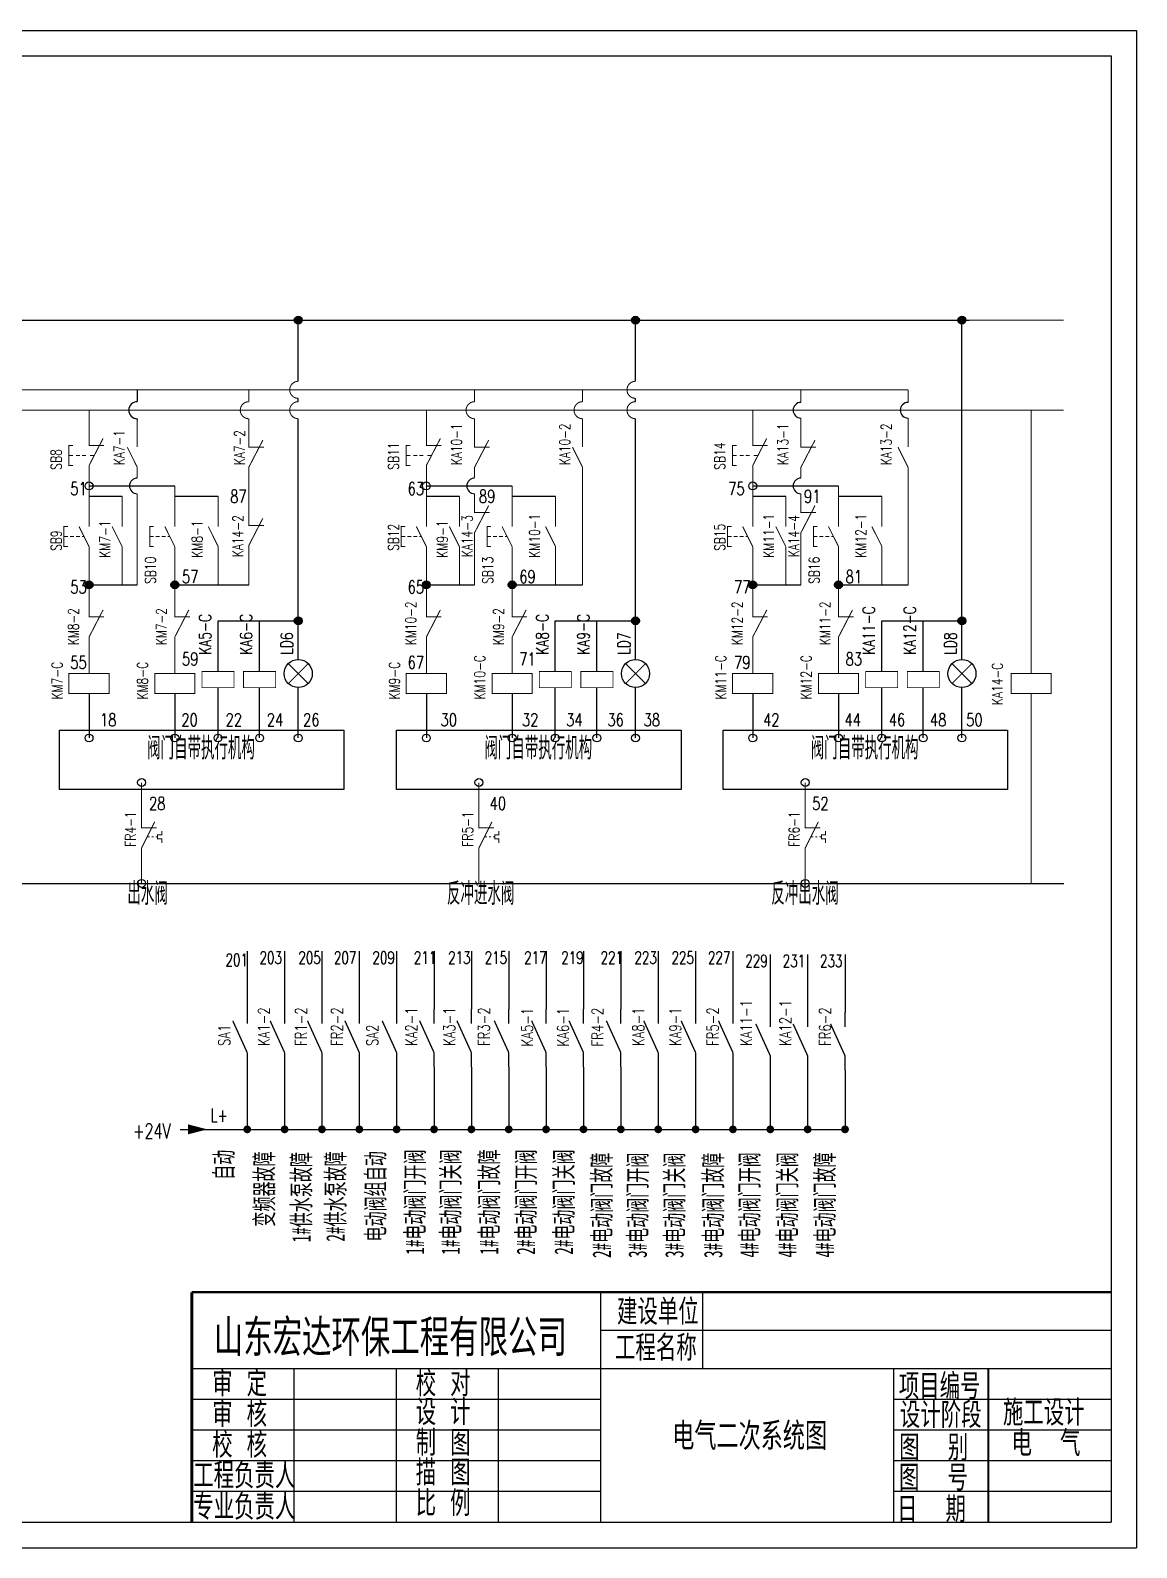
# Model space of a CAD drawing. Header units: millimetres. Extents: x 369186 to 503668, y -134064 to -104329.
# Drawn here: x 435184 to 456846, y -134064 to -104364 of the extents above; entities that cross this region are included whole.
import ezdxf
from ezdxf.enums import TextEntityAlignment as Align

# ---------------------------------------------------------------- set-up
doc = ezdxf.new("R2010")
doc.units = ezdxf.units.MM
for name, color, linetype in [('0文本', 80, 'Continuous'), ('1', 7, 'Continuous'), ('ELEMENT', 7, 'Continuous'), ('PUB_TEXT', 7, 'Continuous'), ('SHEET', 250, 'Continuous'), ('TERM', 2, 'Continuous'), ('文字', 7, 'Continuous')]:
    doc.layers.add(name, color=color, linetype=linetype)
doc.styles.add('_TXT', font='txt1.shx', dxfattribs={"width": 0.6, "bigfont": 'hztxt.shx'})
doc.styles.get("Standard").update_dxf_attribs({"font": 'txt1.shx', "width": 0.8, "bigfont": 'hztxt.shx'})

# ---------------------------------------------------------------- blocks, each defined once
blk = doc.blocks.new('$element$00000498')
at = {"const_width": 0.0233}
for points in [[(0, 0), (0, -0.25)], [(-0.25, -0.2), (0, -0.75)], [(0, -0.75), (0, -1)]]:
    blk.add_lwpolyline(points, dxfattribs=at)
at = {"flags": 9}
blk.add_attdef('S', (0, 0), '', height=0.00000667, dxfattribs=at)
blk = doc.blocks.new('$TelecSys$00000011')
at = {"const_width": 0.5}
blk.add_lwpolyline([(-0.25, 0, 1), (0.25, 0, 1)], format="xyb", close=True, dxfattribs=at)
blk = doc.blocks.new('ARR')
at = {"layer": '1'}
blk.add_lwpolyline([(-3.84, 0, 2, 0, 0), (0, 0, 0, 0, 0)], format="xyseb", dxfattribs=at)

msp = doc.modelspace()

# ---------------------------------------------------------------- hatches: boundary and pattern name
h = msp.add_hatch(color=256)
h.paths.add_polyline_path([(440353, -110035), (440507, -110035, 0.990527)])
h.paths.add_polyline_path([(440430, -110036), (440353, -110036, 0.414214), (440430, -110113)])
h.paths.add_polyline_path([(440430, -110113, 0.414214), (440507, -110036), (440430, -110036)])
h = msp.add_hatch(color=256)
h.paths.add_polyline_path([(446957, -110035), (447112, -110035, 0.990527)])
h.paths.add_polyline_path([(447034, -110113), (447034, -110036), (446957, -110036, 0.414214)])
h.paths.add_polyline_path([(447034, -110113, 0.414214), (447112, -110036), (447034, -110036)])
h = msp.add_hatch(color=256)
h.paths.add_polyline_path([(453502, -110035, 0.990527), (453348, -110035)])
h.paths.add_polyline_path([(453348, -110036, 0.414214), (453425, -110113), (453425, -110036)])
h.paths.add_polyline_path([(453502, -110036), (453425, -110036), (453425, -110113, 0.414214)])
h = msp.add_hatch(color=256)
h.paths.add_polyline_path([(436334, -115140), (436334, -115218), (436411, -115218, 0.414214)])
h.paths.add_polyline_path([(436411, -115218), (436334, -115218), (436334, -115256), (436334, -115295, 0.414214)])
h.paths.add_polyline_path([(436334, -115140, 0.414214), (436257, -115218, 0.414214), (436334, -115295), (436334, -115256)])
h = msp.add_hatch(color=256)
h.paths.add_polyline_path([(438013, -115140), (438013, -115218), (438090, -115218, 0.414214)])
h.paths.add_polyline_path([(438090, -115218), (438013, -115218), (438013, -115256), (438013, -115295, 0.414214)])
h.paths.add_polyline_path([(438013, -115140, 0.414214), (437936, -115218, 0.414214), (438013, -115295), (438013, -115256)])
h = msp.add_hatch(color=256)
h.paths.add_polyline_path([(442938, -115140, 0.414214), (442861, -115218, 0.414214), (442938, -115295), (442938, -115256)])
h.paths.add_polyline_path([(442938, -115140), (442938, -115218), (443015, -115218, 0.414214)])
h.paths.add_polyline_path([(443015, -115218), (442938, -115218), (442938, -115256), (442938, -115295, 0.414214)])
h = msp.add_hatch(color=256)
h.paths.add_polyline_path([(444618, -115140, 0.414214), (444540, -115218, 0.414214), (444618, -115295), (444618, -115256)])
h.paths.add_polyline_path([(444618, -115140), (444618, -115218), (444695, -115218, 0.414214)])
h.paths.add_polyline_path([(444695, -115218), (444618, -115218), (444618, -115256), (444618, -115295, 0.414214)])
h = msp.add_hatch(color=256)
h.paths.add_polyline_path([(449329, -115140, 0.414214), (449251, -115218, 0.414214), (449329, -115295), (449329, -115256)])
h.paths.add_polyline_path([(449329, -115140), (449329, -115218), (449406, -115218, 0.414214)])
h.paths.add_polyline_path([(449406, -115218), (449329, -115218), (449329, -115256), (449329, -115295, 0.414214)])
h = msp.add_hatch(color=256)
h.paths.add_polyline_path([(451008, -115140), (451008, -115218), (451085, -115218, 0.414214)])
h.paths.add_polyline_path([(451085, -115218), (451008, -115218), (451008, -115256), (451008, -115295, 0.414214)])
h.paths.add_polyline_path([(451008, -115140, 0.414214), (450931, -115218, 0.414214), (451008, -115295), (451008, -115256)])
h = msp.add_hatch(color=256)
h.paths.add_polyline_path([(440507, -115922, 0.414214), (440430, -115845), (440430, -115999, 0.414214)])
h.paths.add_polyline_path([(440430, -115845, 0.414214), (440353, -115922), (440430, -115922)])
h.paths.add_polyline_path([(440430, -115922), (440353, -115922, 0.414214), (440430, -115999)])
h = msp.add_hatch(color=256)
h.paths.add_polyline_path([(447034, -115845), (447034, -115999, 0.414214), (447112, -115922, 0.414214)])
h.paths.add_polyline_path([(447034, -115845, 0.414214), (446957, -115922), (447034, -115922)])
h.paths.add_polyline_path([(447034, -115922), (446957, -115922, 0.414214), (447034, -115999)])
h = msp.add_hatch(color=256)
h.paths.add_polyline_path([(453425, -115845), (453425, -115999, 0.414214), (453502, -115922, 0.414214)])
h.paths.add_polyline_path([(453425, -115845, 0.414214), (453348, -115922), (453425, -115922)])
h.paths.add_polyline_path([(453425, -115922), (453348, -115922, 0.414214), (453425, -115999)])

# ---------------------------------------------------------------- linework, layer by layer
for p, q in [((414846, -104364), (456846, -104364)), ((456846, -104364), (456846, -134064)), ((417346, -104864), (456346, -104864)), ((456346, -104864), (456346, -133564)), ((418392, -110035), (453567, -110035)), ((440430, -111233), (440430, -110036)), ((447034, -111233), (447034, -110036)), ((453425, -116679), (453425, -110036)), ((440430, -111632), (440430, -111567)), ((447034, -111632), (447034, -111567)), ((440430, -116679), (440430, -111966)), ((447034, -116679), (447034, -111966)), ((436334, -115218), (436982, -115218)), ((436982, -115218), (437278, -115218)), ((438013, -115218), (438864, -115218)), ((438864, -115218), (439462, -115218)), ((442938, -115218), (443586, -115218)), ((443586, -115218), (443883, -115218)), ((444618, -115218), (445469, -115218)), ((445469, -115218), (445997, -115218)), ((449329, -115218), (449976, -115218)), ((449976, -115218), (450273, -115218)), ((451008, -115218), (451859, -115218)), ((451859, -115218), (452370, -115218)), ((438859, -115922), (440430, -115922)), ((438859, -116915), (438859, -115922)), ((439674, -116915), (439674, -115922)), ((445463, -115922), (447034, -115922)), ((445463, -116915), (445463, -115922)), ((446278, -116915), (446278, -115922)), ((451854, -115922), (453425, -115922)), ((451854, -116915), (451854, -115922)), ((452668, -116915), (452668, -115922)), ((438859, -118215), (438859, -117229)), ((439674, -118215), (439674, -117229)), ((440430, -118215), (440430, -117229)), ((445463, -118215), (445463, -117229)), ((446278, -118215), (446278, -117229)), ((447034, -118215), (447034, -117229)), ((451854, -118215), (451854, -117229)), ((452668, -118215), (452668, -117229)), ((453425, -118215), (453425, -117229)), ((436334, -117347), (436334, -118215)), ((438013, -117347), (438013, -118215)), ((442938, -117347), (442938, -118215)), ((444618, -117347), (444618, -118215)), ((449329, -117347), (449329, -118215)), ((451008, -117347), (451008, -118215)), ((435753, -118062), (441322, -118062)), ((435753, -119226), (435753, -118062)), ((441322, -118062), (441322, -119226)), ((442357, -118062), (447926, -118062)), ((442357, -119226), (442357, -118062)), ((447926, -118062), (447926, -119226)), ((448748, -118062), (454317, -118062)), ((448748, -119226), (448748, -118062)), ((454317, -118062), (454317, -119226)), ((441322, -119226), (435753, -119226)), ((447926, -119226), (442357, -119226)), ((454317, -119226), (448748, -119226)), ((418392, -121062), (455417, -121062)), ((438116, -125876), (451136, -125876)), ((417346, -133564), (456346, -133564)), ((414846, -134064), (456846, -134064))]:
    msp.add_line(p, q)
at = {"color": 0}
for p, q in [((439431, -122387), (439431, -123524)), ((440163, -122387), (440163, -123524)), ((440894, -122387), (440894, -123524)), ((441626, -122387), (441626, -123524)), ((442357, -122387), (442357, -123524)), ((443089, -122387), (443089, -123524)), ((443820, -122387), (443820, -123524)), ((444552, -122387), (444552, -123524)), ((445283, -122387), (445283, -123524)), ((446015, -122387), (446015, -123524)), ((446746, -122387), (446746, -123524)), ((447478, -122387), (447478, -123524)), ((448210, -122387), (448210, -123524)), ((448941, -122387), (448941, -123524)), ((449673, -122450), (449673, -123588)), ((450404, -122450), (450404, -123588)), ((451136, -122450), (451136, -123588)), ((439431, -124657), (439431, -125876)), ((440163, -124657), (440163, -125876)), ((440894, -124657), (440894, -125876)), ((441626, -124657), (441626, -125876)), ((442357, -124657), (442357, -125876)), ((443089, -124657), (443089, -125876)), ((443820, -124657), (443820, -125876)), ((444552, -124657), (444552, -125876)), ((445283, -124657), (445283, -125876)), ((445283, -124657), (445283, -125876)), ((446015, -124657), (446015, -125876)), ((446746, -124657), (446746, -125876)), ((447478, -124657), (447478, -125876)), ((448210, -124657), (448210, -125876)), ((448941, -124657), (448941, -125876)), ((449673, -124657), (449673, -125876)), ((449673, -124720), (449673, -125940)), ((450404, -124720), (450404, -125940)), ((451136, -124720), (451136, -125940)), ((446346, -129064), (446346, -133564)), ((446348, -129064), (446348, -133564)), ((448346, -129064), (448346, -130564)), ((448348, -129064), (448348, -130564)), ((456346, -129814), (446346, -129814)), ((456348, -129814), (446348, -129814)), ((456346, -130564), (438346, -130564)), ((456348, -130564), (438348, -130564)), ((452084, -130564), (452084, -133564)), ((452086, -130564), (452086, -133564)), ((453940, -130564), (453940, -133564)), ((453942, -130564), (453942, -133564)), ((456346, -131164), (452084, -131164)), ((456348, -131164), (452086, -131164)), ((456346, -131764), (452084, -131764)), ((456348, -131764), (452086, -131764)), ((456346, -132364), (452084, -132364)), ((456348, -132364), (452086, -132364)), ((456346, -132964), (452084, -132964)), ((456348, -132964), (452086, -132964))]:
    msp.add_line(p, q, dxfattribs=at)
at = {"linetype": 'ByBlock'}
for p, q in [((456346, -129064), (438346, -129064)), ((456346, -130564), (438346, -130564)), ((440346, -130564), (440346, -133564)), ((442346, -130564), (442346, -133564)), ((444346, -130564), (444346, -133564)), ((453940, -133564), (453940, -130564)), ((446346, -131164), (438346, -131164)), ((446346, -131764), (438346, -131764)), ((446346, -132364), (438346, -132364)), ((446346, -132964), (438346, -132964))]:
    msp.add_line(p, q, dxfattribs=at)
at = {"const_width": 23}
for points in [[(430737, -111400), (452370, -111400)], [(437278, -111632), (437278, -111400)], [(455417, -111799), (429793, -111799)], [(437278, -112000), (437278, -111966)]]:
    msp.add_lwpolyline(points, dxfattribs=at)
for points in [[(436334, -113281), (438013, -113281)], [(442938, -113281), (444618, -113281)], [(449329, -113281), (451008, -113281)]]:
    msp.add_lwpolyline(points)
at = {"color": 0}
for points, const_width in [([(438346, -129064), (438346, -133564)], 52.5), ([(438348, -129064), (438348, -133564)], 52.5), ([(438346, -129064), (456346, -129064)], 43.3), ([(438348, -129064), (456348, -129064)], 43.3)]:
    msp.add_lwpolyline(points, dxfattribs=dict(at, const_width=const_width))
for centre in [(440430, -110036), (447034, -110036), (453425, -110036), (436334, -113281), (442938, -113281), (449329, -113281), (436334, -115218), (438013, -115218), (442938, -115218), (444618, -115218), (449329, -115218), (451008, -115218), (440430, -115922), (447034, -115922), (453425, -115922), (436334, -118215), (438013, -118215), (438859, -118215), (439674, -118215), (440430, -118215), (442938, -118215), (444618, -118215), (445463, -118215), (446278, -118215), (447034, -118215), (449329, -118215), (451008, -118215), (451854, -118215), (452668, -118215), (453425, -118215), (437363, -119087), (443967, -119087), (450357, -119087), (437363, -121062), (450357, -121062)]:
    msp.add_circle(centre, 77.2)
for centre, radius in [((437278, -111799), 167), ((437278, -111799), 167), ((450273, -111799), 153), ((452370, -111799), 153), ((437278, -113281), 153), ((443883, -113281), 153), ((450273, -113281), 153)]:
    msp.add_arc(centre, radius, 90, 270)
at = {"layer": 'SHEET', "color": 0}
for p, q in [((436982, -113486), (436334, -113486)), ((438864, -113486), (438013, -113486)), ((443586, -113486), (442938, -113486)), ((445469, -113486), (444618, -113486)), ((449976, -113486), (449329, -113486)), ((451859, -113486), (451008, -113486))]:
    msp.add_line(p, q, dxfattribs=at)
for points, const_width in [([(419890, -112556), (419890, -110036), (455417, -110036)], 18), ([(439462, -111632), (439462, -111400)], 19.7), ([(443883, -111632), (443883, -111400)], 19.7), ([(445997, -111632), (445997, -111400)], 19.7), ([(450273, -111647), (450273, -111400)], 19.7), ([(452370, -111647), (452370, -111400)], 19.7), ([(436334, -112488), (436334, -111799)], 19.7), ([(439462, -112326), (439462, -111966)], 19.7), ([(442938, -112488), (442938, -111799)], 19.7), ([(443883, -112326), (443883, -111966)], 19.7), ([(445997, -112326), (445997, -111966)], 19.7), ([(449329, -112488), (449329, -111799)], 19.7), ([(450273, -112000), (450273, -111952)], 19.7), ([(452370, -112326), (452370, -111952)], 19.7), ([(454780, -111799), (454780, -116954)], 19.7), ([(437278, -112522), (437278, -112000)], 19.7), ([(450273, -112326), (450273, -112000)], 19.7), ([(436019, -112488), (435941, -112488), (435941, -112882), (436019, -112882)], 19.7), ([(436334, -112292), (436334, -112488), (436629, -112488)], 19.7), ([(436334, -113078), (436334, -112882), (436609, -112351)], 19.7), ([(437082, -112522), (437278, -112916)], 19.7), ([(439462, -112326), (439462, -112522), (439757, -112522)], 19.7), ([(439462, -113112), (439462, -112916), (439737, -112385)], 19.7), ([(442624, -112488), (442545, -112488), (442545, -112882), (442624, -112882)], 19.7), ([(442938, -112292), (442938, -112488), (443233, -112488)], 19.7), ([(442938, -113078), (442938, -112882), (443213, -112351)], 19.7), ([(443883, -112326), (443883, -112522), (444178, -112522)], 19.7), ([(443883, -113112), (443883, -112916), (444158, -112385)], 19.7), ([(445800, -112522), (445997, -112916)], 19.7), ([(445997, -112326), (445997, -112522)], 19.7), ([(449014, -112488), (448935, -112488), (448935, -112882), (449014, -112882)], 19.7), ([(449329, -112292), (449329, -112488), (449624, -112488)], 19.7), ([(449329, -113078), (449329, -112882), (449604, -112351)], 19.7), ([(450273, -112326), (450273, -112522), (450568, -112522)], 19.7), ([(450273, -113128), (450273, -112916), (450548, -112385)], 19.7), ([(452173, -112522), (452370, -112916)], 19.7), ([(452370, -112326), (452370, -112522)], 19.7), ([(435941, -112685), (436019, -112685)], 19.7), ([(436078, -112685), (436157, -112685)], 19.7), ([(436196, -112685), (436275, -112685)], 19.7), ([(436353, -112685), (436432, -112685)], 19.7), ([(442545, -112685), (442624, -112685)], 19.7), ([(442683, -112685), (442761, -112685)], 19.7), ([(442801, -112685), (442879, -112685)], 19.7), ([(442958, -112685), (443037, -112685)], 19.7), ([(448935, -112685), (449014, -112685)], 19.7), ([(449073, -112685), (449152, -112685)], 19.7), ([(449191, -112685), (449270, -112685)], 19.7), ([(449348, -112685), (449427, -112685)], 19.7), ([(436334, -114076), (436334, -112882)], 19.7), ([(437278, -112916), (437278, -113128)], 19.7), ([(439462, -112916), (439462, -114053)], 19.7), ([(442938, -114076), (442938, -112882)], 19.7), ([(445997, -112916), (445997, -113128)], 19.7), ([(445997, -112916), (445997, -115218)], 19.7), ([(449329, -114076), (449329, -112882)], 19.7), ([(452370, -112916), (452370, -113128)], 19.7), ([(452370, -112916), (452370, -115218)], 19.7), ([(437278, -113433), (437278, -115218)], 19.7), ([(438013, -114076), (438013, -113281)], 19.7), ([(443883, -113433), (443883, -113803)], 19.7), ([(444618, -114076), (444618, -113281)], 19.7), ([(450273, -113433), (450273, -113803)], 19.7), ([(451008, -114076), (451008, -113281)], 19.7), ([(436982, -114076), (436982, -113486)], 19.7), ([(438864, -114076), (438864, -113486)], 19.7), ([(443586, -114076), (443586, -113486)], 19.7), ([(443883, -113607), (443883, -113803), (444178, -113803)], 19.7), ([(443883, -114393), (443883, -114197), (444158, -113666)], 19.7), ([(445469, -114076), (445469, -113486)], 19.7), ([(449976, -114076), (449976, -113486)], 19.7), ([(450273, -113607), (450273, -113803), (450568, -113803)], 19.7), ([(450273, -114393), (450273, -114197), (450548, -113666)], 19.7), ([(451859, -114076), (451859, -113486)], 19.7), ([(439462, -113857), (439462, -114053), (439757, -114053)], 19.7), ([(439462, -114643), (439462, -114446), (439737, -113915)], 19.7), ([(435921, -114076), (435842, -114076), (435842, -114469), (435921, -114469)], 19.7), ([(435842, -114273), (435921, -114273)], 19.7), ([(435960, -114273), (436039, -114273)], 19.7), ([(436078, -114273), (436157, -114273)], 19.7), ([(436137, -114076), (436334, -114469)], 19.7), ([(436196, -114273), (436236, -114273)], 19.7), ([(436785, -114076), (436982, -114469)], 19.7), ([(437600, -114076), (437522, -114076), (437522, -114469), (437600, -114469)], 19.7), ([(437522, -114273), (437600, -114273)], 19.7), ([(437640, -114273), (437718, -114273)], 19.7), ([(437758, -114273), (437836, -114273)], 19.7), ([(437817, -114076), (438013, -114469)], 19.7), ([(437876, -114273), (437915, -114273)], 19.7), ([(438668, -114076), (438864, -114469)], 19.7), ([(442525, -114076), (442447, -114076), (442447, -114469), (442525, -114469)], 19.7), ([(442447, -114273), (442525, -114273)], 19.7), ([(442565, -114273), (442643, -114273)], 19.7), ([(442683, -114273), (442761, -114273)], 19.7), ([(442742, -114076), (442938, -114469)], 19.7), ([(442801, -114273), (442840, -114273)], 19.7), ([(443389, -114076), (443586, -114469)], 19.7), ([(443883, -114197), (443883, -115218)], 19.7), ([(444205, -114076), (444126, -114076), (444126, -114469), (444205, -114469)], 19.7), ([(444126, -114273), (444205, -114273)], 19.7), ([(444244, -114273), (444323, -114273)], 19.7), ([(444362, -114273), (444441, -114273)], 19.7), ([(444421, -114076), (444618, -114469)], 19.7), ([(444480, -114273), (444519, -114273)], 19.7), ([(445272, -114076), (445469, -114469)], 19.7), ([(448916, -114076), (448837, -114076), (448837, -114469), (448916, -114469)], 19.7), ([(448837, -114273), (448916, -114273)], 19.7), ([(448955, -114273), (449034, -114273)], 19.7), ([(449073, -114273), (449152, -114273)], 19.7), ([(449132, -114076), (449329, -114469)], 19.7), ([(449191, -114273), (449230, -114273)], 19.7), ([(449780, -114076), (449976, -114469)], 19.7), ([(450273, -114197), (450273, -115218)], 19.7), ([(450595, -114076), (450516, -114076), (450516, -114469), (450595, -114469)], 19.7), ([(450516, -114273), (450595, -114273)], 19.7), ([(450634, -114273), (450713, -114273)], 19.7), ([(450752, -114273), (450831, -114273)], 19.7), ([(450811, -114076), (451008, -114469)], 19.7), ([(450870, -114273), (450910, -114273)], 19.7), ([(451662, -114076), (451859, -114469)], 19.7), ([(436334, -115256), (436334, -114469)], 19.7), ([(436982, -114469), (436982, -115059)], 19.7), ([(438013, -115256), (438013, -114469)], 19.7), ([(438864, -114469), (438864, -115059)], 19.7), ([(439462, -114446), (439462, -115218)], 19.7), ([(442938, -115256), (442938, -114469)], 19.7), ([(443586, -114469), (443586, -115059)], 19.7), ([(444618, -115256), (444618, -114469)], 19.7), ([(445469, -114469), (445469, -115059)], 19.7), ([(449329, -115256), (449329, -114469)], 19.7), ([(449976, -114469), (449976, -115059)], 19.7), ([(451008, -115256), (451008, -114469)], 19.7), ([(451859, -114469), (451859, -115059)], 19.7), ([(436982, -115218), (436982, -115059)], 19.7), ([(438864, -115218), (438864, -115059)], 19.7), ([(443586, -115218), (443586, -115059)], 19.7), ([(445469, -115218), (445469, -115059)], 19.7), ([(449976, -115218), (449976, -115059)], 19.7), ([(451859, -115218), (451859, -115059)], 19.7), ([(436334, -115452), (436334, -115256)], 19.7), ([(436334, -115649), (436334, -115452)], 19.7), ([(438013, -115452), (438013, -115256)], 19.7), ([(438013, -115649), (438013, -115452)], 19.7), ([(442938, -115452), (442938, -115256)], 19.7), ([(442938, -115649), (442938, -115452)], 19.7), ([(444618, -115452), (444618, -115256)], 19.7), ([(444618, -115649), (444618, -115452)], 19.7), ([(449329, -115452), (449329, -115256)], 19.7), ([(449329, -115649), (449329, -115452)], 19.7), ([(451008, -115452), (451008, -115256)], 19.7), ([(451008, -115649), (451008, -115452)], 19.7), ([(436334, -115649), (436334, -115846), (436629, -115846)], 19.7), ([(436334, -116435), (436334, -116239), (436609, -115708)], 19.7), ([(438013, -115649), (438013, -115846), (438308, -115846)], 19.7), ([(438013, -116435), (438013, -116239), (438288, -115708)], 19.7), ([(442938, -115649), (442938, -115846), (443233, -115846)], 19.7), ([(442938, -116435), (442938, -116239), (443213, -115708)], 19.7), ([(444618, -115649), (444618, -115846), (444912, -115846)], 19.7), ([(444618, -116435), (444618, -116239), (444893, -115708)], 19.7), ([(449329, -115649), (449329, -115846), (449624, -115846)], 19.7), ([(449329, -116435), (449329, -116239), (449604, -115708)], 19.7), ([(451008, -115649), (451008, -115846), (451303, -115846)], 19.7), ([(451008, -116435), (451008, -116239), (451283, -115708)], 19.7), ([(436334, -116239), (436334, -116435)], 19.7), ([(438013, -116239), (438013, -116954)], 19.7), ([(442938, -116239), (442938, -116435)], 19.7), ([(444618, -116239), (444618, -116954)], 19.7), ([(449329, -116239), (449329, -116435)], 19.7), ([(451008, -116239), (451008, -116954)], 19.7), ([(436334, -116435), (436334, -116954)], 19.7), ([(442938, -116435), (442938, -116954)], 19.7), ([(449329, -116435), (449329, -116954)], 19.7), ([(435941, -117347), (436727, -117347), (436727, -116954), (435941, -116954), (435941, -117347)], 19.7), ([(437620, -117347), (438406, -117347), (438406, -116954), (437620, -116954), (437620, -117347)], 19.7), ([(438545, -117229), (439174, -117229), (439174, -116915), (438545, -116915), (438545, -117229)], 15.7), ([(439359, -117229), (439988, -117229), (439988, -116915), (439359, -116915), (439359, -117229)], 15.7), ([(440233, -117151), (440627, -116758)], 19.7), ([(440233, -116758), (440627, -117151)], 19.7), ([(442545, -117347), (443331, -117347), (443331, -116954), (442545, -116954), (442545, -117347)], 19.7), ([(444224, -117347), (445011, -117347), (445011, -116954), (444224, -116954), (444224, -117347)], 19.7), ([(445149, -117229), (445778, -117229), (445778, -116915), (445149, -116915), (445149, -117229)], 15.7), ([(445963, -117229), (446593, -117229), (446593, -116915), (445963, -116915), (445963, -117229)], 15.7), ([(446838, -117151), (447231, -116758)], 19.7), ([(446838, -116758), (447231, -117151)], 19.7), ([(448935, -117347), (449722, -117347), (449722, -116954), (448935, -116954), (448935, -117347)], 19.7), ([(450615, -117347), (451401, -117347), (451401, -116954), (450615, -116954), (450615, -117347)], 19.7), ([(451539, -117229), (452168, -117229), (452168, -116915), (451539, -116915), (451539, -117229)], 15.7), ([(452354, -117229), (452983, -117229), (452983, -116915), (452354, -116915), (452354, -117229)], 15.7), ([(453228, -117151), (453621, -116758)], 19.7), ([(453228, -116758), (453621, -117151)], 19.7), ([(454387, -117347), (455173, -117347), (455173, -116954), (454387, -116954), (454387, -117347)], 19.7), ([(454780, -117347), (454780, -121062)], 19.7), ([(437363, -119087), (437363, -119581)], 19.7), ([(443967, -119087), (443967, -119581)], 19.7), ([(450357, -119087), (450357, -119581)], 19.7), ([(437363, -119778), (437363, -119581)], 19.7), ([(443967, -119778), (443967, -119581)], 19.7), ([(450357, -119778), (450357, -119581)], 19.7), ([(437363, -119778), (437363, -119974), (437658, -119974)], 19.7), ([(437363, -120564), (437363, -120368), (437618, -119856)], 19.7), ([(443967, -119778), (443967, -119974), (444262, -119974)], 19.7), ([(443967, -120564), (443967, -120368), (444223, -119856)], 19.7), ([(450357, -119778), (450357, -119974), (450652, -119974)], 19.7), ([(450357, -121062), (450357, -120368), (450613, -119856)], 19.7), ([(437481, -120151), (437520, -120151)], 19.7), ([(437559, -120151), (437599, -120151)], 19.7), ([(437638, -120151), (437677, -120151)], 19.7), ([(437756, -120269), (437756, -120191), (437677, -120191), (437677, -120112), (437756, -120112), (437756, -120033)], 19.7), ([(444085, -120151), (444124, -120151)], 19.7), ([(444164, -120151), (444203, -120151)], 19.7), ([(444242, -120151), (444282, -120151)], 19.7), ([(444360, -120269), (444360, -120191), (444282, -120191), (444282, -120112), (444360, -120112), (444360, -120033)], 19.7), ([(450475, -120151), (450515, -120151)], 19.7), ([(450554, -120151), (450593, -120151)], 19.7), ([(450633, -120151), (450672, -120151)], 19.7), ([(450751, -120269), (450751, -120191), (450672, -120191), (450672, -120112), (450751, -120112), (450751, -120033)], 19.7), ([(437363, -120564), (437363, -121062)], 19.7), ([(443967, -120564), (443967, -121062)], 19.7), ([(450357, -120564), (450357, -120981)], 19.7)]:
    msp.add_lwpolyline(points, dxfattribs=dict(at, const_width=const_width))
at = {"layer": 'SHEET', "color": 0, "const_width": 19.7}
for points in [[(440430, -111233, 1), (440430, -111567, -1)], [(447034, -111233, 1), (447034, -111567, -1)], [(437278, -111632, 1), (437278, -111966, -1)], [(439462, -111632, 1), (439462, -111966, -1)], [(440430, -111632, 1), (440430, -111966, -1)], [(443883, -111632, 1), (443883, -111966, -1)], [(445997, -111632, 1), (445997, -111966, -1)], [(447034, -111632, 1), (447034, -111966, -1)]]:
    msp.add_lwpolyline(points, format="xyb", dxfattribs=at)
at = {"layer": 'SHEET', "color": 0}
for centre in [(440430, -116954), (447034, -116954), (453425, -116954)]:
    msp.add_circle(centre, 275, dxfattribs=at)

# ---------------------------------------------------------------- block references
at = {"color": 0, "xscale": 97.7738065941911, "yscale": 97.77380659050309, "zscale": 97.773806592}
msp.add_blockref('ARR', (438648, -125876), dxfattribs=at)
at = {"layer": 'ELEMENT', "lineweight": 25, "ltscale": 0.25, "xscale": 1134, "yscale": 1134, "zscale": 1134}
for p in [(439431, -123523), (440163, -123523), (440894, -123523), (441626, -123523), (442357, -123523), (443089, -123523), (443820, -123523), (444552, -123523), (445283, -123523), (446015, -123523), (446746, -123523), (447478, -123523), (448210, -123523), (448941, -123523), (449673, -123586), (450404, -123586), (451136, -123586)]:
    msp.add_blockref('$element$00000498', p, dxfattribs=at)
at = {"layer": 'TERM', "lineweight": 25, "ltscale": 0.25, "xscale": 151.2, "yscale": 151.2, "zscale": 151.2}
for p in [(439431, -125876), (440163, -125876), (440894, -125876), (441626, -125876), (442357, -125876), (443089, -125876), (443820, -125876), (444552, -125876), (445283, -125876), (446015, -125876), (446746, -125876), (447478, -125876), (448210, -125876), (448941, -125876), (449673, -125876), (450404, -125876), (451136, -125876)]:
    msp.add_blockref('$TelecSys$00000011', p, dxfattribs=at)

# ---------------------------------------------------------------- texts
at = {"color": 0, "width": 0.8}
for s, p in [('建设单位', (446671, -129700)), ('工程名称', (446633, -130405)), ('项目编号', (452189, -131158)), ('设计阶段', (452210, -131720)), ('图  别', (452198, -132358)), ('图  号', (452194, -132948)), ('日  期', (452154, -133565))]:
    msp.add_text(s, height=500, dxfattribs=at).set_placement(p)
at = {"width": 0.8}
msp.add_text('山东宏达环保工程有限公司', height=720, dxfattribs=at).set_placement((438777, -130317))
at = {"layer": '0文本', "color": 0, "width": 0.7}
for s, height, p in [('201', 243.9, (439006, -122682)), ('203', 243.9, (439672, -122637)), ('205', 243.9, (440433, -122637)), ('207', 243.9, (441128, -122637)), ('209', 243.9, (441883, -122637)), ('211', 243.9, (442693, -122637)), ('213', 243.9, (443365, -122637)), ('215', 243.9, (444081, -122637)), ('217', 243.9, (444853, -122637)), ('219', 243.9, (445579, -122637)), ('221', 243.9, (446350, -122637)), ('223', 243.9, (447013, -122637)), ('225', 243.9, (447739, -122637)), ('227', 243.9, (448452, -122637)), ('229', 243.9, (449183, -122701)), ('231', 243.9, (449915, -122701)), ('233', 243.9, (450646, -122701)), ('L+', 261.3, (438714, -125728)), ('+24V', 293.3, (437192, -126053))]:
    msp.add_text(s, height=height, dxfattribs=at).set_placement(p)
at = {"layer": 'PUB_TEXT', "linetype": 'ByBlock', "width": 0.8}
for s, p in [('审 定', (438745, -131103)), ('校 对', (442730, -131103)), ('审 核', (438745, -131703)), ('设 计', (442730, -131664)), ('施工设计', (454228, -131674)), ('校 核', (438745, -132303)), ('制 图', (442730, -132264)), ('电  气', (454396, -132272)), ('描 图', (442730, -132847)), ('比 例', (442730, -133447))]:
    msp.add_text(s, height=500, dxfattribs=at).set_placement(p)
at = {"layer": 'PUB_TEXT', "width": 0.8}
msp.add_text('电气二次系统图', height=541.4, dxfattribs=at).set_placement((447753, -132152, 1200))
at = {"layer": 'PUB_TEXT', "linetype": 'ByBlock', "width": 0.8}
msp.add_text('工程负责人', height=500, dxfattribs=at).set_placement((439374, -132903), align=Align.CENTER)
msp.add_text('专业负责人', height=500, dxfattribs=at).set_placement((439374, -133240), align=Align.MIDDLE)
at = {"layer": 'SHEET', "color": 0, "width": 0.742857}
for s, height, p in [('KA7-1', 206.4, (437028, -112878)), ('KA7-2', 206.4, (439382, -112878)), ('KA10-1', 206.4, (443633, -112878)), ('KA10-2', 206.4, (445751, -112878)), ('KA13-1', 206.4, (450023, -112878)), ('KA13-2', 206.4, (452046, -112878)), ('SB11', 206.4, (442399, -112964)), ('SB14', 206.4, (448789, -112964)), ('SB8', 206.4, (435795, -112964)), ('KM7-1', 206.4, (436748, -114688)), ('KM8-1', 206.4, (438554, -114688)), ('KA14-2', 206.4, (439350, -114677)), ('SB12', 206.4, (442399, -114554)), ('KM9-1', 206.4, (443353, -114688)), ('KA14-3', 206.4, (443842, -114677)), ('KM10-1', 206.4, (445159, -114688)), ('SB15', 206.4, (448789, -114554)), ('KM11-1', 206.4, (449743, -114688)), ('KA14-4', 206.4, (450238, -114677)), ('KM12-1', 206.4, (451549, -114688)), ('SB9', 206.4, (435795, -114554)), ('SB10', 206.4, (437639, -115198)), ('SB13', 206.4, (444244, -115198)), ('SB16', 206.4, (450634, -115198)), ('KM8-2', 206.4, (436131, -116401)), ('KM7-2', 206.4, (437852, -116401)), ('KA5-C', 236.5, (438724, -116585)), ('KA6-C', 236.5, (439527, -116585)), ('KM10-2', 206.4, (442736, -116401)), ('KM9-2', 206.4, (444456, -116401)), ('KA8-C', 236.5, (445328, -116585)), ('KA9-C', 236.5, (446132, -116585)), ('KM12-2', 206.4, (449126, -116401)), ('KM11-2', 206.4, (450847, -116401)), ('KA11-C', 236.5, (451718, -116585)), ('KA12-C', 236.5, (452522, -116585)), ('LD6', 236.5, (440323, -116585)), ('LD7', 236.5, (446927, -116585)), ('LD8', 236.5, (453318, -116585)), ('KM10-C', 206.4, (444087, -117462)), ('KM11-C', 206.4, (448806, -117462)), ('KM12-C', 206.4, (450477, -117462)), ('KM7-C', 206.4, (435811, -117462)), ('KM8-C', 206.4, (437483, -117462)), ('KM9-C', 206.4, (442416, -117462)), ('KA14-C', 206.4, (454221, -117571)), ('FR4-1', 206.4, (437248, -120344)), ('FR5-1', 206.4, (443852, -120344)), ('FR6-1', 206.4, (450242, -120344)), ('KA1-2', 226.8, (439869, -124245)), ('FR1-2', 226.8, (440598, -124245)), ('FR2-2', 226.8, (441301, -124245)), ('FR3-2', 226.8, (444181, -124245)), ('FR4-2', 226.8, (446402, -124254)), ('FR5-2', 226.8, (448660, -124246)), ('KA11-1', 226.8, (449313, -124244)), ('KA12-1', 226.8, (450082, -124244)), ('FR6-2', 226.8, (450856, -124244)), ('SA2', 226.8, (441995, -124245)), ('KA2-1', 226.8, (442759, -124245)), ('KA3-1', 226.8, (443501, -124245)), ('KA5-1', 226.8, (445026, -124254)), ('KA6-1', 226.8, (445729, -124254)), ('KA8-1', 226.8, (447201, -124246)), ('KA9-1', 226.8, (447925, -124246)), ('SA1', 226.8, (439094, -124245))]:
    msp.add_text(s, height=height, rotation=90, dxfattribs=at).set_placement(p)
for s, p in [('51', (435968, -113460)), ('87', (439098, -113613)), ('63', (442572, -113460)), ('89', (443968, -113613)), ('75', (448848, -113460)), ('91', (450333, -113613)), ('57', (438154, -115184)), ('69', (444758, -115184)), ('81', (451148, -115184)), ('53', (435968, -115385)), ('65', (442572, -115385)), ('77', (448963, -115385)), ('55', (435968, -116863)), ('59', (438154, -116795)), ('67', (442572, -116863)), ('71', (444758, -116795)), ('79', (448963, -116863)), ('83', (451148, -116795)), ('18', (436549, -117986)), ('20', (438142, -117986)), ('22', (439008, -117986)), ('24', (439815, -117986)), ('26', (440525, -117986)), ('30', (443217, -117986)), ('32', (444811, -117986)), ('34', (445677, -117986)), ('36', (446484, -117986)), ('38', (447193, -117986)), ('42', (449533, -117986)), ('44', (451127, -117986)), ('46', (451993, -117986)), ('48', (452799, -117986)), ('50', (453509, -117986)), ('28', (437509, -119623)), ('40', (444178, -119623)), ('52', (450493, -119623))]:
    msp.add_text(s, height=252, dxfattribs=at).set_placement(p)
at = {"layer": '文字', "char_height": 640, "width": 7817.08, "attachment_point": 1, "style": '_TXT'}
for s, insert in [('{\\H0.6875x;阀门自带执行机构}', (437470, -118195)), ('{\\H0.6875x;阀门自带执行机构}', (444074, -118195)), ('{\\H0.6875x;阀门自带执行机构}', (450464, -118195)), ('{\\H0.6875x;出水阀}', (437084, -121042)), ('{\\H0.6875x;反冲进水阀}', (443342, -121042)), ('{\\H0.6875x;反冲出水阀}', (449692, -121042))]:
    msp.add_mtext(s, dxfattribs=dict(at, insert=insert))
at = {"layer": '文字', "char_height": 768, "attachment_point": 1, "rotation": 90, "style": '_TXT'}
for s, insert, width in [('{\\fSimSun|b0|i0|c134|p2;\\H0.4688x;自动}', (438792, -126866), 9380.5), ('{\\fSimSun|b0|i0|c134|p2;\\H0.4688x;变频器故障}', (439583, -127780), 2595.03), ('{\\fSimSun|b0|i0|c134|p2;\\H0.4688x;1#供水泵故障}', (440310, -128087), 3341.87), ('{\\fSimSun|b0|i0|c134|p2;\\H0.4688x;2#供水泵故障}', (440978, -128073), 3341.87), ('{\\fSimSun|b0|i0|c134|p2;\\H0.4688x;电动阀组自动}', (441761, -128071), 9380.5), ('{\\fSimSun|b0|i0|c134|p2;\\H0.4688x;1#电动阀门开阀}', (442534, -128330), 3341.87), ('{\\fSimSun|b0|i0|c134|p2;\\H0.4688x;1#电动阀门关阀}', (443232, -128330), 3341.87), ('{\\fSimSun|b0|i0|c134|p2;\\H0.4688x;1#电动阀门故障}', (443986, -128330), 3341.87), ('{\\fSimSun|b0|i0|c134|p2;\\H0.4688x;2#电动阀门开阀}', (444708, -128330), 3341.87), ('{\\fSimSun|b0|i0|c134|p2;\\H0.4688x;2#电动阀门关阀}', (445448, -128330), 3341.87), ('{\\fSimSun|b0|i0|c134|p2;\\H0.4688x;2#电动阀门故障}', (446191, -128393), 3341.87), ('{\\fSimSun|b0|i0|c134|p2;\\H0.4688x;3#电动阀门开阀}', (446895, -128393), 3341.87), ('{\\fSimSun|b0|i0|c134|p2;\\H0.4688x;3#电动阀门关阀}', (447614, -128393), 3341.87), ('{\\fSimSun|b0|i0|c134|p2;\\H0.4688x;3#电动阀门故障}', (448373, -128393), 3341.87), ('{\\fSimSun|b0|i0|c134|p2;\\H0.4688x;4#电动阀门开阀}', (449084, -128385), 3341.87), ('{\\fSimSun|b0|i0|c134|p2;\\H0.4688x;4#电动阀门关阀}', (449824, -128385), 3341.87), ('{\\fSimSun|b0|i0|c134|p2;\\H0.4688x;4#电动阀门故障}', (450559, -128385), 3341.87)]:
    msp.add_mtext(s, dxfattribs=dict(at, insert=insert, width=width))

doc.saveas('drawing.dxf')
